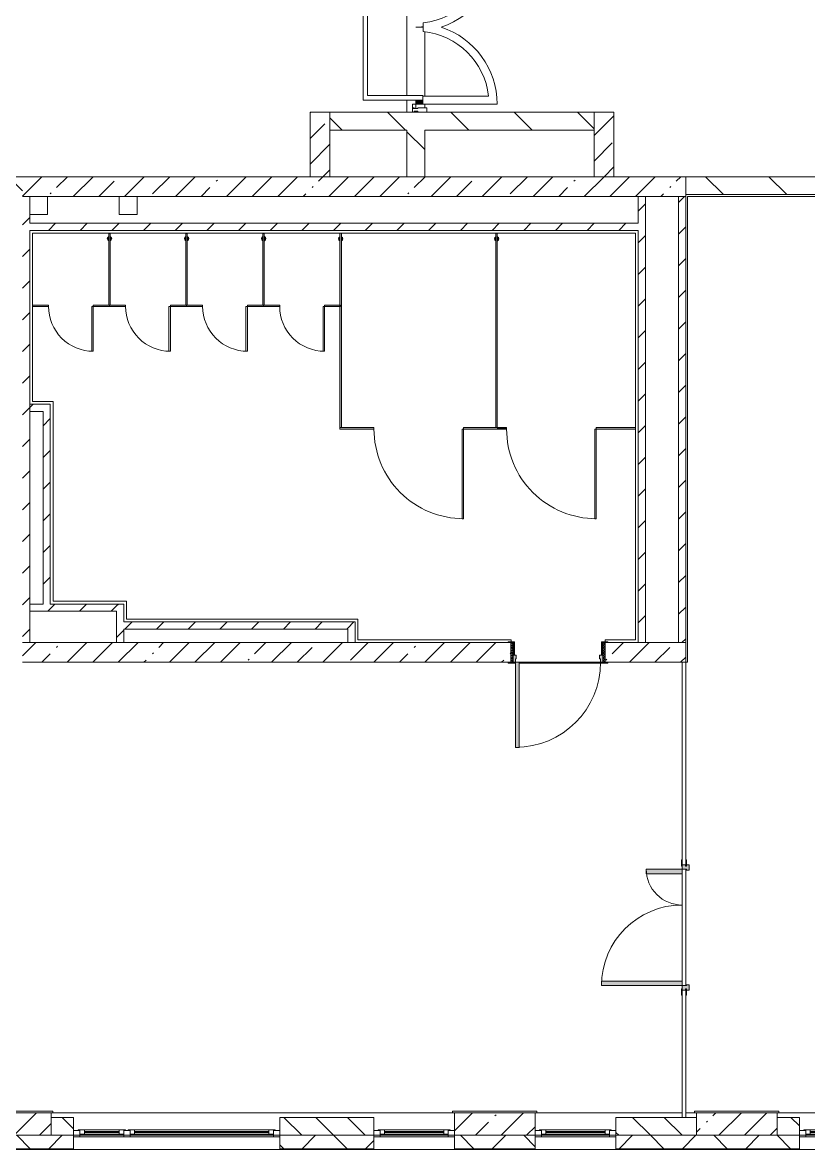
# Model space of a CAD drawing. Header units: millimetres. Extents: x -5524 to 188508, y -8553 to 29000.
# Drawn here: x 155708 to 164478, y -258 to 12321 of the extents above; entities that cross this region are included whole.
import ezdxf

# ---------------------------------------------------------------- set-up
doc = ezdxf.new("R2010")
doc.units = ezdxf.units.MM
for name, color, linetype, lineweight, true_color in [('A-DETL-GENF-4', 7, 'Continuous', 5, 0xaaaaaa), ('A-DETL-GENF-5', 7, 'Continuous', 5, 0xe2e2e2), ('A-DOOR-4', 7, 'Continuous', 5, 0xaaaaaa), ('A-DOOR-5', 7, 'Continuous', 5, 0xe2e2e2), ('A-DOOR-FRAM-4', 7, 'Continuous', 5, 0xe2e2e2), ('A-DOOR-FRAM-5', 7, 'Continuous', 5, 0xaaaaaa), ('A-FLOR-2', 7, 'Continuous', 5, 0xaaaaaa), ('A-GENM-3', 7, 'Continuous', 5, 0xe2ddcd)]:
    doc.layers.add(name, color=color, linetype=linetype, lineweight=lineweight, true_color=true_color)
for name, color, linetype, lineweight in [('A-DOOR-7', 7, 'Continuous', 5), ('A-GENM', 7, 'Continuous', 5), ('A-GLAZ-2', 7, 'Continuous', 5), ('A-GLAZ-CWMG-2', 7, 'Continuous', 5), ('A-WALL', 7, 'Continuous', 9), ('A-WALL-2', 7, 'Continuous', 5), ('I-WALL-2', 7, 'Continuous', 5), ('S-COLS-2', 7, 'Continuous', 5)]:
    doc.layers.add(name, color=color, linetype=linetype, lineweight=lineweight)
pattern_1 = [(45, (61498, 0), (-176.7767, 176.7767), [])]
pattern_2 = [(45, (61498, 0), (-285.1231, 285.1231), []), (45, (61783.12, 0), (-285.1231, 285.1231), [504.031, -100.806, 16.764, -84.042])]
pattern_3 = [(135, (61498, 0), (-353.5534, -353.5534), [])]

# ---------------------------------------------------------------- blocks, each defined once
blk = doc.blocks.new('BSC_Колонна _Прямоугольная - 250х900-23282983-3_6_1_птичка')
at = {"layer": 'S-COLS-2'}
h = blk.add_hatch(dxfattribs=at)
h.set_pattern_fill('FP_89', color=256, style=0, pattern_type=2)
h.set_pattern_definition([(45, (-99480, -25), (-285.1231, 285.1231), []), (45, (-99194.88, -25), (-285.1231, 285.1231), [504.031, -100.806, 16.764, -84.042])])
h.paths.add_polyline_path([(-450, -125), (450, -125), (450, 125), (-450, 125)])
for p, q in [((450, 125), (-450, 125)), ((-450, 125), (-450, -125)), ((450, -125), (450, 125)), ((-450, -125), (450, -125))]:
    blk.add_line(p, q, dxfattribs=at)
blk = doc.blocks.new('110_Дверь_СКБ_1Ст_Внутренняя1 - Д-7а_л__950x2100h_Туалет-V74-3_6_1_птичка')
at = {"layer": 'A-DOOR-4'}
h = blk.add_hatch(dxfattribs=at)
h.set_pattern_fill('FP_91', color=256, style=0, pattern_type=2)
h.set_pattern_definition([(135, (1776.41, 174.685), (-14.14214, -14.14214), []), (225, (1776.41, 174.685), (14.14214, -14.14214), [])])
h.paths.add_polyline_path([(537.5, 110), (512.5, 110), (512.5, -110), (537.5, -110)])
at = {"layer": 'A-DOOR-5'}
h = blk.add_hatch(color=256, dxfattribs=at)
h.paths.add_polyline_path([(487.5, 110), (487.5, 70), (477.5, 70), (477.5, 30), (512.5, 30), (512.5, 110)])
h.paths.add_polyline_path([(-462.5, 110), (-487.5, 110), (-487.5, 30), (-452.5, 30), (-452.5, 70), (-462.5, 70)])
at = {"layer": 'A-DOOR-FRAM-4'}
for points in [[(487.5, 1060), (447.5, 1060), (450.4, 110), (487.5, 110), (487.5, 1009.6)], [(-542.5, 118), (-542.5, 110), (-472.5, 110), (-472.5, 118)], [(-472.5, 30), (-487.5, 30), (-487.5, -110), (-472.5, -110)], [(567.5, 118), (497.5, 118), (497.5, 110), (567.5, 110)], [(512.5, 30), (497.5, 30), (497.5, -110), (512.5, -110)], [(-542.5, -110), (-542.5, -118), (-472.5, -118), (-472.5, -110)], [(567.5, -110), (497.5, -110), (497.5, -118), (567.5, -118)]]:
    blk.add_hatch(color=256, dxfattribs=at).paths.add_polyline_path(points)
at = {"layer": 'A-DOOR-FRAM-5'}
h = blk.add_hatch(dxfattribs=at)
h.set_pattern_fill('FP_92', color=256, style=0, pattern_type=2)
h.set_pattern_definition([(45, (-346.384, 174.685), (-14.1421, 14.1421), []), (135, (-346.384, 174.685), (-14.1421, -14.1421), [])])
h.paths.add_polyline_path([(-487.5, 110), (-512.5, 110), (-512.5, -110), (-487.5, -110)])
at = {"layer": 'A-DOOR-4'}
for p, q in [((487.5, 1060), (447.5, 1060)), ((447.5, 1060), (447.5, 110)), ((487.5, 110), (487.5, 1060)), ((447.5, 110), (487.5, 110))]:
    blk.add_line(p, q, dxfattribs=at)
blk.add_arc((487.5, 110), 950, 90, 180, dxfattribs=at)
at = {"layer": 'A-DOOR-FRAM-5'}
for p, q in [((-472.5, 118), (-542.5, 118)), ((-542.5, 118), (-542.5, 110)), ((-542.5, 110), (-472.5, 110)), ((-487.5, 110), (-512.5, 110)), ((-512.5, 110), (-512.5, -110)), ((-462.5, 110), (-487.5, 110)), ((-487.5, 110), (-487.5, 30)), ((-487.5, -110), (-487.5, 110)), ((-472.5, 110), (-487.5, 110)), ((-487.5, 110), (-487.5, 109)), ((-487.5, 109), (-472.5, 109)), ((-487.5, 30), (-452.5, 30)), ((-472.5, 30), (-487.5, 30)), ((-487.5, 30), (-487.5, -110)), ((-472.5, 110), (-472.5, 118)), ((-472.5, 109), (-472.5, 110)), ((-472.5, -110), (-472.5, 30)), ((-462.5, 70), (-462.5, 110)), ((-452.5, 70), (-462.5, 70)), ((-452.5, 30), (-452.5, 70)), ((487.5, 70), (477.5, 70)), ((477.5, 70), (477.5, 30)), ((477.5, 30), (512.5, 30)), ((487.5, 110), (487.5, 70)), ((512.5, 110), (487.5, 110)), ((567.5, 118), (497.5, 118)), ((497.5, 118), (497.5, 110)), ((512.5, 110), (497.5, 110)), ((497.5, 110), (497.5, 109)), ((497.5, 110), (567.5, 110)), ((497.5, 109), (512.5, 109)), ((512.5, 30), (497.5, 30)), ((497.5, 30), (497.5, -110)), ((512.5, 30), (512.5, 110)), ((537.5, 110), (512.5, 110)), ((512.5, 110), (512.5, -110)), ((512.5, 109), (512.5, 110)), ((512.5, -110), (512.5, 30)), ((537.5, -110), (537.5, 110)), ((567.5, 110), (567.5, 118)), ((-472.5, -110), (-542.5, -110)), ((-542.5, -110), (-542.5, -118)), ((-542.5, -118), (-472.5, -118)), ((-512.5, -110), (-487.5, -110)), ((-487.5, -110), (-472.5, -110)), ((-472.5, -118), (-472.5, -110)), ((497.5, -110), (512.5, -110)), ((567.5, -110), (497.5, -110)), ((497.5, -110), (497.5, -118)), ((497.5, -118), (567.5, -118)), ((512.5, -110), (537.5, -110)), ((567.5, -118), (567.5, -110))]:
    blk.add_line(p, q, dxfattribs=at)
blk = doc.blocks.new('BSC_Колонна _Прямоугольная - 250х900-V76-3_6_1_птичка')
at = {"layer": 'S-COLS-2'}
h = blk.add_hatch(dxfattribs=at)
h.set_pattern_fill('FP_93', color=256, style=0, pattern_type=2)
h.set_pattern_definition([(45, (-94080, -25), (-285.1231, 285.1231), []), (45, (-93794.88, -25), (-285.1231, 285.1231), [504.031, -100.806, 16.764, -84.042])])
h.paths.add_polyline_path([(-450, -125), (450, -125), (450, 125), (-450, 125)])
for p, q in [((450, 125), (-450, 125)), ((-450, 125), (-450, -125)), ((450, -125), (450, 125)), ((-450, -125), (450, -125))]:
    blk.add_line(p, q, dxfattribs=at)
blk = doc.blocks.new('BSC_Колонна _Прямоугольная - 250х900-V77-3_6_1_птичка')
at = {"layer": 'S-COLS-2'}
h = blk.add_hatch(dxfattribs=at)
h.set_pattern_fill('FP_94', color=256, style=0, pattern_type=2)
h.set_pattern_definition([(45, (-102180, -25), (-285.1231, 285.1231), []), (45, (-101894.88, -25), (-285.1231, 285.1231), [504.031, -100.806, 16.764, -84.042])])
h.paths.add_polyline_path([(-450, -125), (450, -125), (450, 125), (-450, 125)])
for p, q in [((450, 125), (-450, 125)), ((-450, 125), (-450, -125)), ((450, -125), (450, 125)), ((-450, -125), (450, -125))]:
    blk.add_line(p, q, dxfattribs=at)
blk = doc.blocks.new('120_Окно_СКБ_2Ст_Фрамуга сверху - 120_Окно_СКБ_2Ст_2300х2500_h_ ДОО-19727959-3_6_1_птичка')
at = {"layer": 'A-GLAZ-2'}
for p, q in [((-1150, -127), (-1150, -57)), ((-1150, -57), (-1080, -57)), ((1150, -57), (-1150, -57)), ((-1080, -57), (-1080, -127)), ((-1080, -57), (1080, -57)), ((520, -87), (-1080, -87)), ((-1080, -87), (-1080, -127)), ((-1030, -137), (-1030, -87)), ((-1030, -107), (470, -107)), ((470, -117), (-1030, -117)), ((470, -137), (470, -87)), ((520, -127), (520, -57)), ((520, -57), (590, -57)), ((520, -127), (520, -87)), ((590, -57), (590, -127)), ((1080, -87), (590, -87)), ((590, -87), (590, -127)), ((640, -137), (640, -87)), ((640, -107), (1030, -107)), ((1030, -117), (640, -117)), ((1030, -137), (1030, -87)), ((1080, -127), (1080, -57)), ((1080, -57), (1150, -57)), ((1080, -127), (1080, -87)), ((1150, -57), (1150, -127)), ((-1080, -127), (-1150, -127)), ((-1150, -127), (-1100, -127)), ((-1080, -127), (-1100, -127)), ((-1100, -127), (-1100, -137)), ((-1100, -137), (540, -137)), ((540, -137), (-1100, -137)), ((590, -127), (520, -127)), ((540, -127), (520, -127)), ((540, -127), (570, -127)), ((540, -127), (570, -127)), ((540, -137), (540, -127)), ((590, -127), (570, -127)), ((570, -127), (570, -137)), ((570, -137), (1100, -137)), ((1100, -137), (570, -137)), ((1150, -127), (1080, -127)), ((1100, -127), (1080, -127)), ((1100, -127), (1150, -127)), ((1100, -137), (1100, -127))]:
    blk.add_line(p, q, dxfattribs=at)
blk = doc.blocks.new('120_Окно_СКБ_1Ст - 120_Окно_СКБ_1Ст 900х2500_h_ с форточкой-V79-3_6_1_птичка')
at = {"layer": 'A-GLAZ-2'}
for p, q in [((-450, -127), (-450, -57)), ((-450, -57), (-380, -57)), ((450, -57), (-450, -57)), ((-380, -57), (-380, -127)), ((380, -87), (-380, -87)), ((-380, -87), (-380, -127)), ((-330, -137), (-330, -87)), ((-330, -107), (330, -107)), ((330, -117), (-330, -117)), ((330, -137), (330, -87)), ((380, -127), (380, -57)), ((380, -57), (450, -57)), ((380, -127), (380, -87)), ((450, -57), (450, -127)), ((-380, -127), (-450, -127)), ((-450, -127), (-400, -127)), ((-380, -127), (-400, -127)), ((-400, -127), (-400, -137)), ((-400, -137), (400, -137)), ((400, -137), (-400, -137)), ((450, -127), (380, -127)), ((400, -127), (380, -127)), ((400, -127), (450, -127)), ((400, -137), (400, -127))]:
    blk.add_line(p, q, dxfattribs=at)
blk = doc.blocks.new('120_Окно_СКБ_1Ст - 120_Окно_СКБ_1Ст 900х2500_h_ с форточкой-22876038-3_6_1_птичка')
at = {"layer": 'A-GLAZ-2'}
for p, q in [((-450, -127), (-450, -57)), ((-450, -57), (-380, -57)), ((450, -57), (-450, -57)), ((-380, -57), (-380, -127)), ((380, -87), (-380, -87)), ((-380, -87), (-380, -127)), ((-330, -137), (-330, -87)), ((-330, -107), (330, -107)), ((330, -117), (-330, -117)), ((330, -137), (330, -87)), ((380, -127), (380, -57)), ((380, -57), (450, -57)), ((380, -127), (380, -87)), ((450, -57), (450, -127)), ((-380, -127), (-450, -127)), ((-450, -127), (-400, -127)), ((-380, -127), (-400, -127)), ((-400, -127), (-400, -137)), ((-400, -137), (400, -137)), ((400, -137), (-400, -137)), ((450, -127), (380, -127)), ((400, -127), (380, -127)), ((400, -127), (450, -127)), ((400, -137), (400, -127))]:
    blk.add_line(p, q, dxfattribs=at)
blk = doc.blocks.new('131_Сантехническая перегородка 7 - СП-1-V158-3_6_1_птичка')
at = {"layer": 'A-GENM-3'}
blk.add_hatch(color=256, dxfattribs=at).paths.add_polyline_path([(2166, 8), (-4, 8), (-4, -8), (2166, -8)])
at = {"layer": 'A-GENM'}
for p, q in [((2166, 8), (-4, 8)), ((-4, 8), (-4, -8)), ((2166, -8), (2166, 8)), ((-4, -8), (2166, -8))]:
    blk.add_line(p, q, dxfattribs=at)
at = {"layer": 'A-GENM', "flags": 128}
for points in [[(71, 8), (71, 9), (71, 9), (70, 9), (70, 10), (70, 10), (69, 11), (69, 11), (68, 12), (68, 12), (67, 12), (67, 13), (66, 13), (66, 13), (65, 14), (65, 14), (64, 14), (64, 14), (63, 14), (62, 15), (62, 15), (61, 15), (61, 15), (60, 15), (59, 15), (59, 15), (58, 15), (58, 15), (57, 15), (56, 15), (56, 15), (55, 15), (55, 15), (54, 14), (54, 14), (53, 14), (52, 14), (52, 13), (51, 13), (51, 13), (50, 13), (50, 12), (49, 12), (49, 11), (48, 11), (48, 11), (48, 10), (47, 10), (47, 9), (46, 9), (46, 8), (46, 8)], [(46, -8), (46, -9), (47, -9), (47, -9), (47, -10), (48, -10), (48, -11), (49, -11), (49, -12), (50, -12), (50, -12), (51, -13), (51, -13), (52, -13), (52, -14), (53, -14), (53, -14), (54, -14), (54, -14), (55, -15), (56, -15), (56, -15), (57, -15), (57, -15), (58, -15), (59, -15), (59, -15), (60, -15), (60, -15), (61, -15), (62, -15), (62, -15), (63, -15), (63, -14), (64, -14), (64, -14), (65, -14), (66, -13), (66, -13), (67, -13), (67, -13), (68, -12), (68, -12), (69, -11), (69, -11), (69, -11), (70, -10), (70, -10), (71, -9), (71, -9), (71, -8), (71, -8)]]:
    blk.add_lwpolyline(points, dxfattribs=at)
at = {"layer": 'A-GENM'}
for radius, start, end in [(24.6, 19.9113, 160.0887), (17.6, 45, 135), (17.6, 45, 135), (15.1, 45, 135), (24.6, 199.9113, 340.0887), (17.6, 225, 315), (17.6, 225, 315), (15.1, 225, 315)]:
    blk.add_arc((59, 0), radius, start, end, dxfattribs=at)
blk = doc.blocks.new('131_Сантехническая перегородка 6 - СП-1-V159-3_6_1_птичка')
at = {"layer": 'A-GENM-3'}
blk.add_hatch(color=256, dxfattribs=at).paths.add_polyline_path([(800, 8), (0, 8), (0, -8), (800, -8)])
at = {"layer": 'A-GENM'}
for p, q in [((800, 8), (0, 8)), ((0, 8), (0, -8)), ((800, -8), (800, 8)), ((0, -8), (800, -8))]:
    blk.add_line(p, q, dxfattribs=at)
at = {"layer": 'A-GENM', "flags": 128}
for points in [[(71, 8), (71, 9), (71, 9), (70, 9), (70, 10), (70, 10), (69, 11), (69, 11), (68, 12), (68, 12), (67, 12), (67, 13), (66, 13), (66, 13), (65, 14), (65, 14), (64, 14), (64, 14), (63, 14), (62, 15), (62, 15), (61, 15), (61, 15), (60, 15), (59, 15), (59, 15), (58, 15), (58, 15), (57, 15), (56, 15), (56, 15), (55, 15), (55, 15), (54, 14), (54, 14), (53, 14), (52, 14), (52, 13), (51, 13), (51, 13), (50, 13), (50, 12), (49, 12), (49, 11), (48, 11), (48, 11), (48, 10), (47, 10), (47, 9), (46, 9), (46, 8), (46, 8)], [(46, -8), (46, -9), (47, -9), (47, -9), (47, -10), (48, -10), (48, -11), (49, -11), (49, -12), (50, -12), (50, -12), (51, -13), (51, -13), (52, -13), (52, -14), (53, -14), (53, -14), (54, -14), (54, -14), (55, -15), (56, -15), (56, -15), (57, -15), (57, -15), (58, -15), (59, -15), (59, -15), (60, -15), (60, -15), (61, -15), (62, -15), (62, -15), (63, -15), (63, -14), (64, -14), (64, -14), (65, -14), (66, -13), (66, -13), (67, -13), (67, -13), (68, -12), (68, -12), (69, -11), (69, -11), (69, -11), (70, -10), (70, -10), (71, -9), (71, -9), (71, -8), (71, -8)]]:
    blk.add_lwpolyline(points, dxfattribs=at)
at = {"layer": 'A-GENM'}
for radius, start, end in [(24.6, 19.9113, 160.0887), (17.6, 45, 135), (17.6, 45, 135), (15.1, 45, 135), (24.6, 199.9113, 340.0887), (17.6, 225, 315), (17.6, 225, 315), (15.1, 225, 315)]:
    blk.add_arc((59, 0), radius, start, end, dxfattribs=at)
blk = doc.blocks.new('131_Сантехническая перегородка_Дверь МГН - СД-1-V160-3_6_1_птичка')
at = {"layer": 'A-GENM-3'}
for points in [[(-370, 8), (-370, -8), (10, -8), (10, 8)], [(1010, 8), (1010, -8), (1390, -8), (1390, 8), (1259, 8)]]:
    blk.add_hatch(color=256, dxfattribs=at).paths.add_polyline_path(points)
at = {"layer": 'A-DOOR-7'}
for p, q in [((10, 1008), (26, 1008)), ((10, 8), (10, 1008)), ((26, 8), (26, 1008)), ((10, 8), (26, 8))]:
    blk.add_line(p, q, dxfattribs=at)
blk.add_arc((10, 8), 1000, 360, 90, dxfattribs=at)
at = {"layer": 'A-GENM'}
for p, q in [((10, 8), (-370, 8)), ((-370, 8), (-370, -8)), ((10, -8), (10, 8)), ((1390, 8), (1010, 8)), ((1010, 8), (1010, -8)), ((1390, -8), (1390, 8)), ((-370, -8), (10, -8)), ((1010, -8), (1390, -8))]:
    blk.add_line(p, q, dxfattribs=at)
blk = doc.blocks.new('131_Сантехническая перегородка_Дверь 5 - СД-1-V161-3_6_1_птичка')
at = {"layer": 'A-GENM-3'}
for points in [[(70, 8), (70, -8), (250, -8), (250, 8)], [(750, 8), (750, -8), (930, -8), (930, 8)]]:
    blk.add_hatch(color=256, dxfattribs=at).paths.add_polyline_path(points)
at = {"layer": 'A-DOOR-7'}
for p, q in [((266, 508), (250, 508)), ((250, 8), (250, 508)), ((266, 8), (266, 508)), ((266, 8), (250, 8))]:
    blk.add_line(p, q, dxfattribs=at)
blk.add_arc((250, 8), 500, 360, 90, dxfattribs=at)
at = {"layer": 'A-GENM'}
for p, q in [((250, 8), (70, 8)), ((70, 8), (70, -8)), ((250, -8), (250, 8)), ((930, 8), (750, 8)), ((750, 8), (750, -8)), ((930, -8), (930, 8)), ((70, -8), (250, -8)), ((750, -8), (930, -8))]:
    blk.add_line(p, q, dxfattribs=at)
blk = doc.blocks.new('131_Сантехническая перегородка_Дверь МГН 2 - СД-1-V162-3_6_1_птичка')
at = {"layer": 'A-GENM-3'}
for points in [[(-430, 8), (-430, -8), (10, -8), (10, 8)], [(1010, 8), (1010, -8), (1110, -8), (1110, 8)]]:
    blk.add_hatch(color=256, dxfattribs=at).paths.add_polyline_path(points)
at = {"layer": 'A-DOOR-7'}
for p, q in [((10, 1008), (26, 1008)), ((10, 8), (10, 1008)), ((26, 8), (26, 1008)), ((10, 8), (26, 8))]:
    blk.add_line(p, q, dxfattribs=at)
blk.add_arc((10, 8), 1000, 360, 90, dxfattribs=at)
at = {"layer": 'A-GENM'}
for p, q in [((10, 8), (-430, 8)), ((-430, 8), (-430, -8)), ((10, -8), (10, 8)), ((1110, 8), (1010, 8)), ((1010, 8), (1010, -8)), ((1110, -8), (1110, 8)), ((-430, -8), (10, -8)), ((1010, -8), (1110, -8))]:
    blk.add_line(p, q, dxfattribs=at)
blk = doc.blocks.new('Дверь_Витражная_остекление_ - ВВ-7 остекление-32356329-3_6_1_птичка')
at = {"layer": 'A-DETL-GENF-5'}
blk.add_hatch(color=256, dxfattribs=at).paths.add_polyline_path([(-860, -20), (-860, -96), (-815, -96), (-815, -20)])
h = blk.add_hatch(color=256, dxfattribs=at)
h.paths.add_polyline_path([(865, -100), (900, -100), (900, -40), (910, -40), (910, -20), (865, -20), (865, -40)])
h.paths.add_polyline_path([(900, -880), (910, -880), (910, -140), (900, -140), (900, -833)])
at = {"layer": 'A-DETL-GENF-4'}
for p, q in [((-815, -20), (-860, -20)), ((-860, -96), (-860, -20)), ((-815, -20), (-860, -20)), ((-860, -20), (-860, -96)), ((865, -100), (865, -20)), ((865, -20), (865, -100)), ((910, -880), (910, -140)), ((910, -880), (910, -140)), ((910, -800), (900, -800)), ((910, -880), (900, -880)), ((900, -880), (910, -880))]:
    blk.add_line(p, q, dxfattribs=at)
at = {"layer": 'A-DOOR-4'}
for p, q in [((-910, 20), (-860, 20)), ((-910, -20), (-910, 20)), ((-860, 20), (-860, -20)), ((860, 20), (910, 20)), ((860, -20), (860, 20)), ((910, 20), (910, -20)), ((-860, -20), (-910, -20)), ((-860, -96), (-860, -20)), ((910, -20), (860, -20))]:
    blk.add_line(p, q, dxfattribs=at)
for centre, start, end in [((-860, -20), 354.5815, 0), ((860, -20), 180, 185.4185)]:
    blk.add_arc(centre, 860, start, end, dxfattribs=at)
blk = doc.blocks.new('Прямоугольный импост - Импост структурный с накладкой - 160мм Темный-32310142-3_6_1_птичка')
at = {"layer": 'A-GLAZ-CWMG-2'}
for p, q in [((-50, 0), (-50, 17)), ((-50, 17), (0, 17)), ((-40, 0), (-50, 0)), ((-40, -40), (-40, 0)), ((0, 0), (-10, 0)), ((-10, 0), (-10, -40)), ((0, 17), (0, 0)), ((-50, -140), (-50, -40)), ((-50, -40), (-40, -40)), ((-10, -40), (0, -40)), ((0, -40), (0, -140)), ((0, -140), (-50, -140))]:
    blk.add_line(p, q, dxfattribs=at)
blk = doc.blocks.new('110_Дверь_СКБ_2Ст - Д-5_п__в составе перегородки _не входит в спец__-32680317-3_6_1_птичка')
at = {"layer": 'A-DOOR-5'}
h = blk.add_hatch(color=256, dxfattribs=at)
h.paths.add_polyline_path([(712, -20), (712, 60), (652, 60), (652, 30), (662, 30), (662, -20)])
h.paths.add_polyline_path([(-628, 60), (-688, 60), (-688, -20), (-638, -20), (-638, 30), (-628, 30)])
for points in [[(-588, -420), (-588, -20), (-638, -20), (-638, -420)], [(662, -920), (662, -20), (612, -20), (612, -920)]]:
    blk.add_hatch(color=256, dxfattribs=at).paths.add_polyline_path(points)
at = {"layer": 'A-DOOR-FRAM-4'}
for points in [[(-672, 28), (-742, 28), (-742, 20), (-672, 20)], [(768, 28), (698, 28), (698, 20), (768, 20)], [(-672, -20), (-742, -20), (-742, -28), (-672, -28)], [(768, -20), (698, -20), (698, -28), (768, -28)]]:
    blk.add_hatch(color=256, dxfattribs=at).paths.add_polyline_path(points)
at = {"layer": 'A-DOOR-4'}
for p, q in [((-638, -20), (-588, -20)), ((-638, -420), (-638, -20)), ((-588, -20), (-588, -420)), ((612, -20), (662, -20)), ((612, -920), (612, -20)), ((662, -20), (662, -920)), ((-588, -420), (-638, -420)), ((662, -920), (612, -920))]:
    blk.add_line(p, q, dxfattribs=at)
for centre, radius, start, end in [((-638, -20), 400, 270, 0), ((662, -20), 900, 180, 270)]:
    blk.add_arc(centre, radius, start, end, dxfattribs=at)
at = {"layer": 'A-DOOR-FRAM-5'}
for p, q in [((-742, 28), (-672, 28)), ((-742, 20), (-742, 28)), ((-672, 20), (-742, 20)), ((-688, 60), (-628, 60)), ((-688, -20), (-688, 60)), ((-688, 20), (-672, 20)), ((-688, 19), (-688, 20)), ((-672, 19), (-688, 19)), ((-672, 28), (-672, 20)), ((-672, 20), (-672, 19)), ((-638, 30), (-638, -20)), ((-628, 30), (-638, 30)), ((-628, 60), (-628, 30)), ((652, 60), (712, 60)), ((652, 30), (652, 60)), ((662, 30), (652, 30)), ((662, -20), (662, 30)), ((698, 20), (698, 28)), ((698, 28), (768, 28)), ((698, 19), (698, 20)), ((698, 20), (712, 20)), ((768, 20), (698, 20)), ((712, 19), (698, 19)), ((712, 60), (712, -20)), ((712, 20), (712, 19)), ((768, 28), (768, 20)), ((-742, -20), (-672, -20)), ((-742, -28), (-742, -20)), ((-672, -28), (-742, -28)), ((-638, -20), (-688, -20)), ((-672, -20), (-672, -28)), ((712, -20), (662, -20)), ((698, -28), (698, -20)), ((698, -20), (768, -20)), ((768, -28), (698, -28)), ((768, -20), (768, -28))]:
    blk.add_line(p, q, dxfattribs=at)

msp = doc.modelspace()

# ---------------------------------------------------------------- hatches: boundary and pattern name
at = {"layer": 'A-WALL-2'}
h = msp.add_hatch(dxfattribs=at)
h.set_pattern_fill('FP_66', color=256, style=0, pattern_type=2)
h.set_pattern_definition([(135, (61498, 0), (-176.7767, -176.7767), [])])
h.paths.add_polyline_path([(182928, -100), (182928, 100), (182628, 100), (182628, -100), (182685.3, -100)])
h.paths.add_polyline_path([(171328, -100), (171328, 100), (170428, 100), (170428, -100), (170566.9, -100)])
h.paths.add_polyline_path([(172228, -100), (173128, -100), (173128, 100), (172228, 100)])
h.paths.add_polyline_path([(180828, -100), (180828, 100), (180328, 100), (180328, -100), (180820.9, -100)])
h.paths.add_polyline_path([(175178, -100), (175178, 100), (174928, 100), (174928, -100)])
h.paths.add_polyline_path([(177478, -100), (178528, -100), (178528, 100), (177478, 100)])
h.paths.add_polyline_path([(159380.7, -100), (159628, -100), (159628, 100), (158578, 100), (158578, -100)])
h.paths.add_polyline_path([(163109.5, -100), (163228, -100), (163228, 100), (162328, 100), (162328, -100)])
h.paths.add_polyline_path([(164128, -100), (164378, -100), (164378, 100), (164128, 100)])
h.paths.add_polyline_path([(166678, -100), (167728, -100), (167728, 100), (166678, 100)])
h.paths.add_polyline_path([(154228, -100), (154228, 100), (153428, 100), (153428, -100), (153787.6, -100)])
h.paths.add_polyline_path([(156278, -100), (156278, 100), (156028, 100), (156028, -100)])
h = msp.add_hatch(dxfattribs=at)
h.set_pattern_fill('FP_68', color=256, style=0, pattern_type=2)
h.set_pattern_definition([(45, (61498, 0), (-353.5534, 353.5534), []), (135, (61498, 0), (-353.5534, -353.5534), [])])
h.paths.add_polyline_path([(185481.9, -250), (186578, -250), (186578, -100), (185228, -100), (185228, -250)])
h.paths.add_polyline_path([(182928, -250), (182928, -100), (181728, -100), (181728, -250), (182685.3, -250)])
h.paths.add_polyline_path([(171328, -250), (171328, -100), (170428, -100), (170428, -250), (170566.9, -250)])
h.paths.add_polyline_path([(173128, -250), (173128, -100), (172228, -100), (172228, -250), (172431.3, -250)])
h.paths.add_polyline_path([(174028, -250), (175178, -250), (175178, -100), (174028, -100)])
h.paths.add_polyline_path([(169528, -250), (169528, -100), (168628, -100), (168628, -250), (168702.6, -250)])
h.paths.add_polyline_path([(180828, -250), (180828, -100), (179428, -100), (179428, -250), (180820.9, -250)])
h.paths.add_polyline_path([(177478, -250), (178528, -250), (178528, -100), (177478, -100)])
h.paths.add_polyline_path([(166678, -250), (167728, -250), (167728, -100), (166678, -100)])
h.paths.add_polyline_path([(164041.6, -250), (164378, -250), (164378, -100), (162328, -100), (162328, -250), (163228, -250)])
h.paths.add_polyline_path([(161428, -250), (161428, -100), (160528, -100), (160528, -250), (161245.1, -250)])
h.paths.add_polyline_path([(159380.7, -250), (159628, -250), (159628, -100), (158578, -100), (158578, -250)])
h.paths.add_polyline_path([(156028, -250), (156278, -250), (156278, -100), (155128, -100), (155128, -250), (155652, -250)])
h.paths.add_polyline_path([(150708, -250), (152528, -250), (152528, -100), (150708, -100)])
h.paths.add_polyline_path([(153787.6, -250), (154228, -250), (154228, -100), (153428, -100), (153428, -250)])
at = {"layer": 'I-WALL-2'}
h = msp.add_hatch(dxfattribs=at)
h.set_pattern_fill('FP_67', color=256, style=0, pattern_type=2)
h.set_pattern_definition(pattern_3)
h.paths.add_polyline_path([(159998, 10600), (160198, 10600), (160198, 11320), (159998, 11320), (159998, 11120)])
h.paths.add_polyline_path([(159998, 13220), (160198, 13220), (160198, 13400), (159998, 13400)])
h = msp.add_hatch(dxfattribs=at)
h.set_pattern_fill('FP_64', color=256, style=0, pattern_type=2)
h.set_pattern_definition(pattern_2)
h.paths.add_polyline_path([(159137, 10600), (159137, 11320), (158917, 11320), (158917, 10600)])
h = msp.add_hatch(dxfattribs=at)
h.set_pattern_fill('FP_67', color=256, style=0, pattern_type=2)
h.set_pattern_definition(pattern_3)
h.paths.add_polyline_path([(159998, 11120), (159998, 11320), (159137, 11320), (159137, 11120), (159380.7, 11120)])
h = msp.add_hatch(dxfattribs=at)
h.set_pattern_fill('FP_67', color=256, style=0, pattern_type=2)
h.set_pattern_definition(pattern_3)
h.paths.add_polyline_path([(162087, 11120), (162087, 11320), (160198, 11320), (160198, 11120), (161245.1, 11120)])
h = msp.add_hatch(dxfattribs=at)
h.set_pattern_fill('FP_64', color=256, style=0, pattern_type=2)
h.set_pattern_definition(pattern_2)
h.paths.add_polyline_path([(162307, 10600), (162307, 11320), (162087, 11320), (162087, 10600)])
h = msp.add_hatch(dxfattribs=at)
h.set_pattern_fill('FP_67', color=256, style=0, pattern_type=2)
h.set_pattern_definition(pattern_3)
h.paths.add_polyline_path([(166838.2, 10400), (168628, 10400), (168628, 10600), (166593, 10600), (166593, 10400), (166623, 10400)])
h.paths.add_polyline_path([(163109.5, 10400), (165143, 10400), (165143, 10600), (163108, 10600), (163108, 10400)])
h.paths.add_polyline_path([(151483, 10400), (151483, 10600), (151108, 10600), (151108, 10400), (151428, 10400)])
h.paths.add_polyline_path([(153448, 10400), (154008, 10400), (154008, 10600), (152883, 10600), (152883, 10400), (152938, 10400)])
h.paths.add_polyline_path([(155652, 10400), (155708, 10400), (155708, 10600), (154958, 10600), (154958, 10400), (154988, 10400)])
h = msp.add_hatch(dxfattribs=at)
h.set_pattern_fill('FP_64', color=256, style=0, pattern_type=2)
h.set_pattern_definition(pattern_2)
h.paths.add_polyline_path([(163108, 10380), (163108, 10600), (155708, 10600), (155708, 10380), (161245.1, 10380)])
h = msp.add_hatch(dxfattribs=at)
h.set_pattern_fill('FP_69', color=256, style=0, pattern_type=2)
h.set_pattern_definition(pattern_1)
h.paths.add_polyline_path([(155788, 5400), (155788, 10380), (155708, 10380), (155708, 5400)])
h = msp.add_hatch(dxfattribs=at)
h.set_pattern_fill('FP_69', color=256, style=0, pattern_type=2)
h.set_pattern_definition(pattern_1)
h.paths.add_polyline_path([(162578, 5400), (162658, 5400), (162658, 10380), (162578, 10380), (162578, 6594.3)])
h = msp.add_hatch(dxfattribs=at)
h.set_pattern_fill('FP_69', color=256, style=0, pattern_type=2)
h.set_pattern_definition(pattern_1)
h.paths.add_polyline_path([(163108, 5400), (163108, 10380), (163028, 10380), (163028, 5400)])
h = msp.add_hatch(dxfattribs=at)
h.set_pattern_fill('FP_69', color=256, style=0, pattern_type=2)
h.set_pattern_definition(pattern_1)
h.paths.add_polyline_path([(162578, 10000), (162578, 10080), (155788, 10080), (155788, 10000), (161245.1, 10000)])
h = msp.add_hatch(dxfattribs=at)
h.set_pattern_fill('FP_69', color=256, style=0, pattern_type=2)
h.set_pattern_definition(pattern_1)
h.paths.add_polyline_path([(155938, 7980), (156018, 7980), (156018, 8060), (155788, 8060), (155788, 7980)])
h = msp.add_hatch(dxfattribs=at)
h.set_pattern_fill('FP_69', color=256, style=0, pattern_type=2)
h.set_pattern_definition(pattern_1)
h.paths.add_polyline_path([(156018, 5830), (156018, 7980), (155938, 7980), (155938, 5830)])
h = msp.add_hatch(dxfattribs=at)
h.set_pattern_fill('FP_69', color=256, style=0, pattern_type=2)
h.set_pattern_definition(pattern_1)
h.paths.add_polyline_path([(153528, 6620), (153958, 6620), (153958, 6700), (153528, 6700)])
h.paths.add_polyline_path([(155652, 6620), (155708, 6620), (155708, 6700), (154908, 6700), (154908, 6620), (154938, 6620)])
h = msp.add_hatch(dxfattribs=at)
h.set_pattern_fill('FP_69', color=256, style=0, pattern_type=2)
h.set_pattern_definition(pattern_1)
h.paths.add_polyline_path([(156758, 5750), (156758, 5830), (155788, 5830), (155788, 5750)])
h = msp.add_hatch(dxfattribs=at)
h.set_pattern_fill('FP_69', color=256, style=0, pattern_type=2)
h.set_pattern_definition(pattern_1)
h.paths.add_polyline_path([(156758, 5400), (156838, 5400), (156838, 5830), (156758, 5830), (156758, 5750)])
h = msp.add_hatch(dxfattribs=at)
h.set_pattern_fill('FP_69', color=256, style=0, pattern_type=2)
h.set_pattern_definition(pattern_1)
h.paths.add_polyline_path([(159338, 5550), (159338, 5630), (156838, 5630), (156838, 5550), (157516.4, 5550)])
h = msp.add_hatch(dxfattribs=at)
h.set_pattern_fill('FP_69', color=256, style=0, pattern_type=2)
h.set_pattern_definition(pattern_1)
h.paths.add_polyline_path([(159380.7, 5400), (159418, 5400), (159418, 5630), (159338, 5630), (159338, 5400)])
h = msp.add_hatch(dxfattribs=at)
h.set_pattern_fill('FP_64', color=256, style=0, pattern_type=2)
h.set_pattern_definition(pattern_2)
h.paths.add_polyline_path([(163108, 5180), (163108, 5400), (162208, 5400), (162208, 5180), (163068, 5180)])
h.paths.add_polyline_path([(155708, 5180), (161158, 5180), (161158, 5400), (155708, 5400)])

# ---------------------------------------------------------------- linework, layer by layer
at = {"layer": 'A-FLOR-2'}
for p, q in [((159508, 13130), (159508, 11455)), ((159558, 11505), (159558, 13080)), ((160178, 12318.9), (160178, 12221.1)), ((159508, 11455), (160174, 11455)), ((160174, 11505), (159558, 11505)), ((160174, 11410), (160174, 11505)), ((160908, 11500), (160174, 11500)), ((160174, 11410), (161003, 11410)), ((155988, 10380), (155988, 10180)), ((156788, 10180), (156788, 10380)), ((156988, 10380), (156988, 10180)), ((165143, 10380), (163129, 10380)), ((163129, 10380), (163129, 5180)), ((155988, 10180), (155788, 10180)), ((156988, 10180), (156788, 10180)), ((159249.5, 9969), (155819, 9969)), ((155819, 9969), (155819, 9168)), ((160990, 9969), (159265.5, 9969)), ((162547, 9969), (161006, 9969)), ((162547, 7799), (162547, 9969)), ((155819, 9152), (155819, 8091)), ((155819, 8091), (156049, 8091)), ((156049, 8091), (156049, 5861)), ((162547, 5431), (162547, 7783)), ((156049, 5861), (156869, 5861)), ((156869, 5861), (156869, 5661)), ((156869, 5661), (159449, 5661)), ((159449, 5661), (159449, 5431)), ((159449, 5431), (161159, 5431)), ((161159, 5431), (161159, 5408)), ((162209, 5408), (162209, 5431)), ((162209, 5431), (162547, 5431)), ((161159, 5171), (161208, 5171)), ((162158, 5180), (161248, 5180)), ((161248, 5171), (162209, 5171)), ((163129, 5180), (163109.5, 5180)), ((155107.5, 170), (156047.5, 170)), ((156047.5, 170), (156047.5, 150)), ((160507.5, 150), (160507.5, 170)), ((160507.5, 170), (161447.5, 170)), ((161447.5, 170), (161447.5, 150)), ((163208, 150), (163208, 170)), ((163208, 170), (164148, 170)), ((164148, 170), (164148, 150))]:
    msp.add_line(p, q, dxfattribs=at)
for centre, radius, start, end in [((160098, 13130), 905, 288.14412, 2.53324), ((160098, 13130), 815, 275.6332, 356.48271), ((160098, 11410), 815, 6.34007, 84.3668), ((160098, 11410), 905, 360, 71.85588)]:
    msp.add_arc(centre, radius, start, end, dxfattribs=at)
at = {"layer": 'A-WALL'}
for p, q in [((159137, 11320), (159137, 11120)), ((162087, 11120), (162087, 11320)), ((160198, 10600), (159998, 10600)), ((163108, 10400), (163108, 10600)), ((155708, 5400), (155788, 5400)), ((162578, 5400), (162658, 5400)), ((163028, 5400), (163108, 5400)), ((163108, 5180), (163068, 5180)), ((163068, 100), (163108, 100)), ((156028, -100), (156278, -100)), ((156278, -100), (156028, -100)), ((158578, -100), (159628, -100)), ((159628, -100), (158578, -100)), ((162328, -100), (163228, -100)), ((163228, -100), (162328, -100)), ((164128, -100), (164378, -100)), ((164378, -100), (164128, -100)), ((155128, -250), (156278, -250)), ((158578, -250), (159628, -250)), ((160528, -250), (161428, -250)), ((162328, -250), (164378, -250)), ((155128, -253), (156278, -253)), ((158578, -253), (159628, -253)), ((160528, -253), (161428, -253)), ((162328, -253), (164378, -253))]:
    msp.add_line(p, q, dxfattribs=at)
at = {"layer": 'A-WALL-2'}
for p, q in [((156278, 100), (156028, 100)), ((156278, -258), (156278, 100)), ((159628, 100), (158578, 100)), ((158578, 100), (158578, -258)), ((159628, -258), (159628, 100)), ((163068, 100), (162328, 100)), ((162328, 100), (162328, -258)), ((163228, 100), (163108, 100)), ((164378, 100), (164128, 100)), ((164378, -258), (164378, 100)), ((156278, -100), (158578, -100)), ((159628, -100), (160528, -100)), ((160528, -100), (160528, -258)), ((161428, -258), (161428, -100)), ((161428, -100), (162328, -100)), ((164378, -100), (166678, -100)), ((154228, -258), (162328, -258)), ((162328, -258), (177478, -258))]:
    msp.add_line(p, q, dxfattribs=at)
at = {"layer": 'I-WALL-2'}
for p, q in [((159998, 11505), (159998, 13080)), ((160198, 12217.8), (160198, 11500)), ((159998, 11320), (159998, 11455)), ((160198, 11410), (160198, 11370)), ((162307, 11320), (158917, 11320)), ((158917, 11320), (158917, 10600)), ((162307, 10600), (162307, 11320)), ((159137, 11120), (159998, 11120)), ((159137, 10600), (159137, 11120)), ((159998, 11120), (159998, 10600)), ((160198, 10600), (160198, 11120)), ((160198, 11120), (162087, 11120)), ((162087, 11120), (162087, 10600)), ((159998, 10600), (154988, 10600)), ((165113, 10600), (160198, 10600)), ((155708, 10380), (163108, 10380)), ((155788, 10080), (155788, 10380)), ((162578, 10380), (162578, 10080)), ((162658, 5400), (162658, 10380)), ((163028, 10380), (163028, 5400)), ((163108, 2975), (163108, 10400)), ((163108, 10400), (165113, 10400)), ((162578, 10080), (155788, 10080)), ((155788, 5400), (155788, 10000)), ((155788, 10000), (162578, 10000)), ((162578, 10000), (162578, 5400)), ((156018, 8060), (155788, 8060)), ((156018, 5830), (156018, 8060)), ((155788, 7980), (155938, 7980)), ((155938, 7980), (155938, 5830)), ((155938, 5830), (155788, 5830)), ((156838, 5830), (156018, 5830)), ((156838, 5630), (156838, 5830)), ((155788, 5750), (156758, 5750)), ((156758, 5750), (156758, 5400)), ((159418, 5630), (156838, 5630)), ((156838, 5550), (159338, 5550)), ((156838, 5400), (156838, 5550)), ((159338, 5550), (159338, 5400)), ((159418, 5400), (159418, 5630)), ((161128, 5400), (155788, 5400)), ((162578, 5400), (162238, 5400)), ((163028, 5400), (162658, 5400)), ((155708, 5180), (161128, 5180)), ((162238, 5180), (163068, 5180)), ((163068, 5180), (163068, 2975)), ((163068, 1620), (163068, 2820)), ((163108, 2870), (163108, 1570)), ((163068, 1465), (163068, 100)), ((163108, 100), (163108, 1465)), ((156028, 150), (160528, 150)), ((161428, 150), (163068, 150)), ((163108, 150), (163228, 150)), ((164128, 150), (168628, 150))]:
    msp.add_line(p, q, dxfattribs=at)

# ---------------------------------------------------------------- block references
at = {"layer": 'A-DOOR-4'}
for name, p, rotation in [('Дверь_Витражная_остекление_ - ВВ-7 остекление-32356329-3_6_1_птичка', (160078, 12270), 89.99999999999993), ('110_Дверь_СКБ_1Ст_Внутренняя1 - Д-7а_л__950x2100h_Туалет-V74-3_6_1_птичка', (161695.5, 5290), 180), ('110_Дверь_СКБ_2Ст - Д-5_п__в составе перегородки _не входит в спец__-32680317-3_6_1_птичка', (163088, 2232.5), 270)]:
    msp.add_blockref(name, p, dxfattribs=dict(at, rotation=rotation))
at = {"layer": 'A-GENM'}
for name, p, rotation in [('131_Сантехническая перегородка 6 - СП-1-V159-3_6_1_птичка', (156678.6, 9968), 270.0000000000007), ('131_Сантехническая перегородка 6 - СП-1-V159-3_6_1_птичка', (157538.3, 9968), 270.0000000000007), ('131_Сантехническая перегородка 6 - СП-1-V159-3_6_1_птичка', (158397.9, 9968), 270.0000000000007), ('131_Сантехническая перегородка 7 - СП-1-V158-3_6_1_птичка', (159257.5, 9964.9), 269.9999999999999), ('131_Сантехническая перегородка 7 - СП-1-V158-3_6_1_птичка', (160998, 9964.9), 269.9999999999999), ('131_Сантехническая перегородка_Дверь 5 - СД-1-V161-3_6_1_птичка', (156747.5, 9160), 180), ('131_Сантехническая перегородка_Дверь 5 - СД-1-V161-3_6_1_птичка', (157607.5, 9160), 180), ('131_Сантехническая перегородка_Дверь 5 - СД-1-V161-3_6_1_птичка', (158467.5, 9160), 180), ('131_Сантехническая перегородка_Дверь 5 - СД-1-V161-3_6_1_птичка', (159327.5, 9160), 180), ('131_Сантехническая перегородка_Дверь МГН - СД-1-V160-3_6_1_птичка', (160639.5, 7791), 180), ('131_Сантехническая перегородка_Дверь МГН 2 - СД-1-V162-3_6_1_птичка', (162119.5, 7791), 180)]:
    msp.add_blockref(name, p, dxfattribs=dict(at, rotation=rotation))
at = {"layer": 'A-GLAZ-2', "rotation": 180}
for name, p in [('120_Окно_СКБ_2Ст_Фрамуга сверху - 120_Окно_СКБ_2Ст_2300х2500_h_ ДОО-19727959-3_6_1_птичка', (157428, -175)), ('120_Окно_СКБ_1Ст - 120_Окно_СКБ_1Ст 900х2500_h_ с форточкой-V79-3_6_1_птичка', (160078, -175)), ('120_Окно_СКБ_1Ст - 120_Окно_СКБ_1Ст 900х2500_h_ с форточкой-22876038-3_6_1_птичка', (161878, -175)), ('120_Окно_СКБ_2Ст_Фрамуга сверху - 120_Окно_СКБ_2Ст_2300х2500_h_ ДОО-19727959-3_6_1_птичка', (165528, -175))]:
    msp.add_blockref(name, p, dxfattribs=at)
at = {"layer": 'A-GLAZ-CWMG-2', "extrusion": (0, 0, -1), "rotation": 270.0000000000001}
msp.add_blockref('Прямоугольный импост - Импост структурный с накладкой - 160мм Темный-32310142-3_6_1_птичка', (-160078, 11320), dxfattribs=at)
at = {"layer": 'S-COLS-2'}
for name, p in [('BSC_Колонна _Прямоугольная - 250х900-V76-3_6_1_птичка', (155578, 25)), ('BSC_Колонна _Прямоугольная - 250х900-23282983-3_6_1_птичка', (160978, 25)), ('BSC_Колонна _Прямоугольная - 250х900-V77-3_6_1_птичка', (163678, 25))]:
    msp.add_blockref(name, p, dxfattribs=at)

doc.saveas('drawing.dxf')
